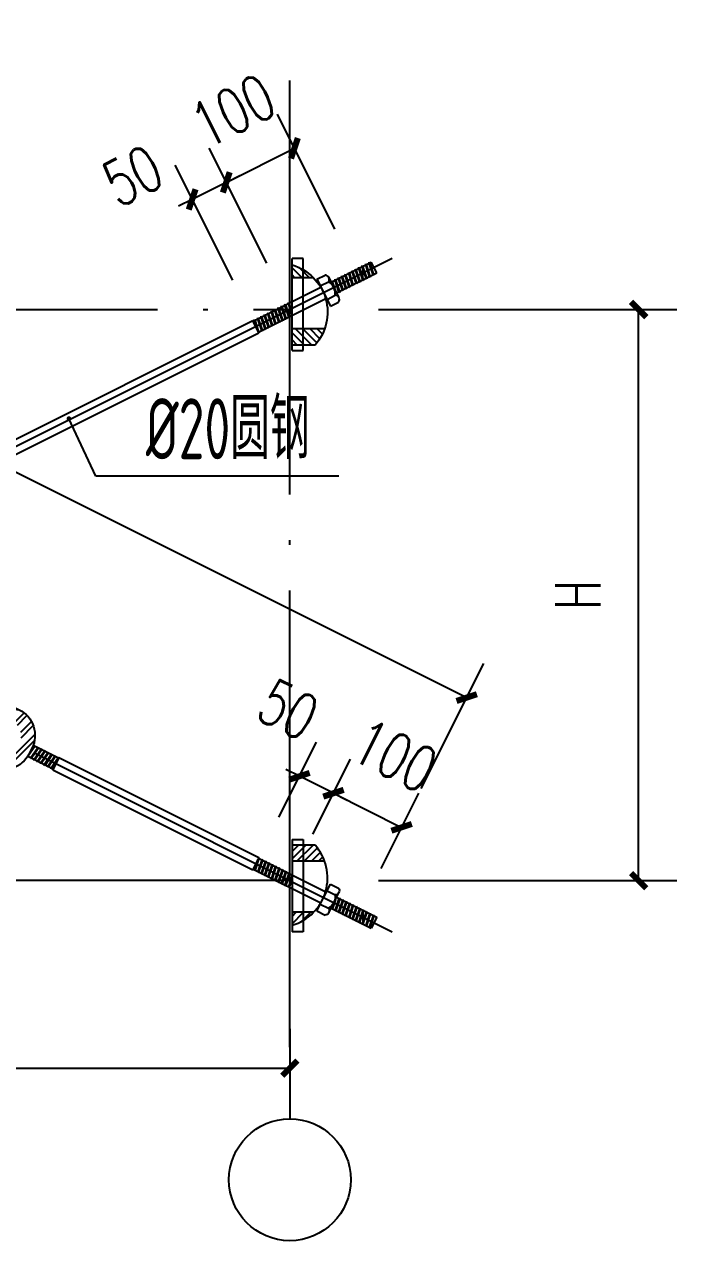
# Model space of a CAD drawing. Extents: x 2025205 to 2402328, y -557483 to 329036.
# Drawn here: x 2154433 to 2160858, y -347144 to -335163 of the extents above; entities that cross this region are included whole.
import ezdxf
from ezdxf.enums import TextEntityAlignment as Align

# ---------------------------------------------------------------- set-up
doc = ezdxf.new("R2010")
doc.units = 0
doc.header["$LTSCALE"] = 1500
doc.header["$MEASUREMENT"] = 0
for name, pattern in [('CENTER2', [1.125, 0.75, -0.125, 0.125, -0.125]), ('CONTINUOUS1', [0]), ('DASHED', [19.05, 12.7, -6.35]), ('DOTE', [2.42, 2, -0.2, 0.02, -0.2])]:
    doc.linetypes.add(name, pattern=pattern)
for name, color, linetype in [('003_THICK', 7, 'CONTINUOUS1'), ('DOTE', 252, 'DOTE'), ('LAYER4', 4, 'Continuous'), ('PUB_DIM', 3, 'Continuous'), ('THIN', 7, 'Continuous'), ('刚架', 2, 'Continuous'), ('填充', 8, 'Continuous'), ('支撑', 130, 'Continuous'), ('板', 4, 'Continuous'), ('标注', 7, 'Continuous'), ('轴线', 253, 'Continuous')]:
    doc.layers.add(name, color=color, linetype=linetype)
doc.layers.add('Z-详图标注', color=3, linetype='Continuous', lineweight=18)
doc.styles.add('_TCH_DIM_T3', font='SIMPLEX.shx', dxfattribs={"width": 0.705882, "bigfont": 'GBCBIG.shx'})
doc.styles.add('TSSD_Label', font='Tssdeng.shx', dxfattribs={"width": 0.7, "bigfont": 'hztxt.shx'})
doc.dimstyles.new('_TCH_ARCH&&150', dxfattribs={"dimtxt": 446.25, "dimasz": 150, "dimexe": 375, "dimexo": 450, "dimgap": 189.375, "dimtad": 1, "dimdec": 0, "dimzin": 0, "dimdsep": 46, "dimtxsty": '_TCH_DIM_T3', "dimblk": 'ARCHTICK', "dimcen": 0.09, "dimclrt": 7, "dimazin": 2, "dimtfac": 1, "dimtdec": 0, "dimtmove": 2, "dimatfit": 0, "dimfxl": 1, "dimtolj": 1, "dimtzin": 0, "dimarcsym": 0})

# ---------------------------------------------------------------- blocks, each defined once
blk = doc.blocks.new('_ArchTick')
at = {"color": 0, "linetype": 'ByBlock', "const_width": 0.4}
blk.add_lwpolyline([(-0.5, -0.5), (0.5, 0.5)], dxfattribs=at)
blk = doc.blocks.new('*D51')
at = {"layer": 'Defpoints', "color": 0, "transparency": 16777216}
for p in [(2158149, -343073), (2157075, -343544), (2157746, -343879)]:
    blk.add_point(p, dxfattribs=at)
at = {"layer": 'PUB_DIM', "color": 0, "lineweight": -2, "transparency": 16777216}
for p, q in [((2157276, -343141), (2157646, -342402)), ((2157478, -342737), (2158149, -343073)), ((2157947, -343477), (2158317, -342737))]:
    blk.add_line(p, q, dxfattribs=at)
at = {"layer": 'PUB_DIM', "color": 0, "lineweight": -2, "transparency": 16777216, "xscale": 150, "yscale": 150, "zscale": 150}
for p, rotation in [((2157478, -342737), 153.4349488229857), ((2158149, -343073), 333.4349488229856)]:
    blk.add_blockref('_ArchTick', p, dxfattribs=dict(at, rotation=rotation))
at = {"layer": 'PUB_DIM', "color": 7, "transparency": 16777216, "insert": (2158082, -342368), "char_height": 446.2, "attachment_point": 5, "rotation": 333.4349, "style": '_TCH_DIM_T3'}
blk.add_mtext('\\A1;100', dxfattribs=at)
blk = doc.blocks.new('*X14')
at = {"layer": '填充', "linetype": 'Continuous'}
for p, q in [((15640600.8, -855722.4), (15640673.6, -855649.5)), ((15640617.5, -855628.6), (15640625.4, -855620.6)), ((15640624.1, -855741.2), (15640695.3, -855670.1)), ((15640650.5, -855792), (15640728.2, -855714.3)), ((15640651.4, -855833.3), (15640741.3, -855743.4)), ((15640495.4, -856066.4), (15640753.3, -855808.5)), ((15640536.3, -856067.7), (15640749.9, -855854.1)), ((15640406.5, -856036), (15640482.7, -855959.8)), ((15640424.9, -855940.4), (15640430.5, -855934.9)), ((15640435.2, -856049.5), (15640517.3, -855967.4))]:
    blk.add_line(p, q, dxfattribs=at)
blk = doc.blocks.new('*D52')
at = {"layer": 'Defpoints', "color": 0, "transparency": 16777216}
for p in [(2157143, -342570), (2156740, -343376), (2157075, -343544)]:
    blk.add_point(p, dxfattribs=at)
at = {"layer": 'PUB_DIM', "color": 0, "lineweight": -2, "transparency": 16777216}
for p, q in [((2156941, -342974), (2157311, -342234)), ((2157276, -343141), (2157646, -342402)), ((2157143, -342570), (2157009, -342503)), ((2157478, -342737), (2157143, -342570)), ((2157478, -342737), (2157612, -342804))]:
    blk.add_line(p, q, dxfattribs=at)
at = {"layer": 'PUB_DIM', "color": 0, "lineweight": -2, "transparency": 16777216, "xscale": 150, "yscale": 150, "zscale": 150}
for p, rotation in [((2157143, -342570), 333.434948822922), ((2157478, -342737), 153.434948822922)]:
    blk.add_blockref('_ArchTick', p, dxfattribs=dict(at, rotation=rotation))
at = {"layer": 'PUB_DIM', "color": 7, "transparency": 16777216, "insert": (2157032, -341913), "char_height": 446.2, "attachment_point": 5, "rotation": 333.4349, "style": '_TCH_DIM_T3'}
blk.add_mtext('\\A1;50', dxfattribs=at)
blk = doc.blocks.new('*D55')
at = {"layer": 'Defpoints', "color": 0, "transparency": 16777216}
for p in [(2157093, -336384), (2157692, -337583), (2157021, -337919)]:
    blk.add_point(p, dxfattribs=at)
at = {"layer": 'PUB_DIM', "color": 0, "lineweight": -2, "transparency": 16777216}
for p, q in [((2157491, -337181), (2156925, -336049)), ((2156820, -337516), (2156254, -336384)), ((2156422, -336720), (2157093, -336384))]:
    blk.add_line(p, q, dxfattribs=at)
at = {"layer": 'PUB_DIM', "color": 0, "lineweight": -2, "transparency": 16777216, "xscale": 150, "yscale": 150, "zscale": 150}
for p, rotation in [((2157093, -336384), 26.5650511769189), ((2156422, -336720), 206.5650511769189)]:
    blk.add_blockref('_ArchTick', p, dxfattribs=dict(at, rotation=rotation))
at = {"layer": 'PUB_DIM', "color": 7, "transparency": 16777216, "insert": (2156489, -336015), "char_height": 446.2, "attachment_point": 5, "rotation": 26.5651, "style": '_TCH_DIM_T3'}
blk.add_mtext('\\A1;100', dxfattribs=at)
blk = doc.blocks.new('*D56')
at = {"layer": 'Defpoints', "color": 0, "transparency": 16777216}
for p in [(2156086, -336888), (2157021, -337919), (2156686, -338087)]:
    blk.add_point(p, dxfattribs=at)
at = {"layer": 'PUB_DIM', "color": 0, "lineweight": -2, "transparency": 16777216}
for p, q in [((2156820, -337516), (2156254, -336384)), ((2156485, -337684), (2155919, -336552)), ((2156422, -336720), (2156556, -336653)), ((2156422, -336720), (2156086, -336888)), ((2156086, -336888), (2155952, -336955))]:
    blk.add_line(p, q, dxfattribs=at)
at = {"layer": 'PUB_DIM', "color": 0, "lineweight": -2, "transparency": 16777216, "xscale": 150, "yscale": 150, "zscale": 150}
for p, rotation in [((2156422, -336720), 206.565051177078), ((2156086, -336888), 26.56505117707799)]:
    blk.add_blockref('_ArchTick', p, dxfattribs=dict(at, rotation=rotation))
at = {"layer": 'PUB_DIM', "color": 7, "transparency": 16777216, "insert": (2155501, -336655), "char_height": 446.2, "attachment_point": 5, "rotation": 26.5651, "style": '_TCH_DIM_T3'}
blk.add_mtext('\\A1;50', dxfattribs=at)
blk = doc.blocks.new('*D96')
at = {"layer": 'Defpoints', "color": 0, "transparency": 16777216}
for p in [(2145549, -336797), (2158790, -341795), (2158141, -343092)]:
    blk.add_point(p, dxfattribs=at)
at = {"layer": 'PUB_DIM', "color": 0, "lineweight": -2, "transparency": 16777216}
for p, q in [((2145751, -336394), (2146366, -335163)), ((2146198, -335499), (2158790, -341795)), ((2158342, -342690), (2158958, -341459))]:
    blk.add_line(p, q, dxfattribs=at)
at = {"layer": 'PUB_DIM', "color": 0, "lineweight": -2, "transparency": 16777216, "xscale": 150, "yscale": 150, "zscale": 150}
for p, rotation in [((2146198, -335499), 153.4349488229576), ((2158790, -341795), 333.4349488229577)]:
    blk.add_blockref('_ArchTick', p, dxfattribs=dict(at, rotation=rotation))
at = {"layer": 'PUB_DIM', "color": 7, "transparency": 16777216, "insert": (2152762, -338110), "char_height": 446.2, "attachment_point": 5, "rotation": 333.4349, "style": '_TCH_DIM_T3'}
blk.add_mtext('\\A1;L', dxfattribs=at)
blk = doc.blocks.new('*D97')
at = {"layer": 'Defpoints', "color": 0, "transparency": 16777216}
for p in [(2145798, -344606), (2157048, -344606), (2157048, -345445)]:
    blk.add_point(p, dxfattribs=at)
at = {"layer": 'PUB_DIM', "color": 0, "lineweight": -2, "transparency": 16777216}
for p, q in [((2145798, -345056), (2145798, -345820)), ((2157048, -345056), (2157048, -345820)), ((2145798, -345445), (2157048, -345445))]:
    blk.add_line(p, q, dxfattribs=at)
at = {"layer": 'PUB_DIM', "color": 0, "lineweight": -2, "transparency": 16777216, "xscale": 150, "yscale": 150, "zscale": 150, "rotation": 180}
blk.add_blockref('_ArchTick', (2145798, -345445), dxfattribs=at)
at = {"layer": 'PUB_DIM', "color": 0, "lineweight": -2, "transparency": 16777216, "xscale": 150, "yscale": 150, "zscale": 150}
blk.add_blockref('_ArchTick', (2157048, -345445), dxfattribs=at)
at = {"layer": 'PUB_DIM', "color": 7, "transparency": 16777216, "insert": (2151423, -344845), "char_height": 446.2, "attachment_point": 5, "style": '_TCH_DIM_T3'}
blk.add_mtext('\\A1;B', dxfattribs=at)
blk = doc.blocks.new('*D98')
at = {"layer": 'Defpoints', "color": 0, "transparency": 16777216}
for p in [(2157470, -337973), (2160483, -337973), (2157470, -343598)]:
    blk.add_point(p, dxfattribs=at)
at = {"layer": 'PUB_DIM', "color": 0, "lineweight": -2, "transparency": 16777216}
for p, q in [((2157920, -337973), (2160858, -337973)), ((2160483, -343598), (2160483, -337973)), ((2157920, -343598), (2160858, -343598))]:
    blk.add_line(p, q, dxfattribs=at)
at = {"layer": 'PUB_DIM', "color": 0, "lineweight": -2, "transparency": 16777216, "xscale": 150, "yscale": 150, "zscale": 150}
for p, rotation in [((2160483, -337973), 90), ((2160483, -343598), 270)]:
    blk.add_blockref('_ArchTick', p, dxfattribs=dict(at, rotation=rotation))
at = {"layer": 'PUB_DIM', "color": 7, "transparency": 16777216, "insert": (2159883, -340785), "char_height": 446.2, "attachment_point": 5, "rotation": 90, "style": '_TCH_DIM_T3'}
blk.add_mtext('\\A1;H', dxfattribs=at)
blk = doc.blocks.new('A$C3B5F1999')
at = {"layer": '板', "lineweight": -3}
h = blk.add_hatch(dxfattribs=at)
h.set_pattern_fill('ANSI31', color=256, scale=11.25, style=0)
h.set_pattern_definition([(225, (1544786.093, 1161578.04), (25.25697034, -25.25697034), [])])
h.paths.add_polyline_path([(227.3, 494.1, 0.095394), (160.5, 606.6), (0, 606.6), (0, 494.1)])
h.paths.add_polyline_path([(0, 135.7), (0, 44.9, 0.128822), (150.1, 135.7)])
for p, q in [((0, 645.3), (76.8, 645.3)), ((0, 645.3), (0, 0)), ((160.5, 606.6), (0, 606.6)), ((160.5, 606.6), (0, 606.6)), ((76.8, 645.3), (76.8, 0)), ((227.3, 494.1), (0, 494.1)), ((150.1, 135.7), (0, 135.7)), ((76.8, 0), (0, 0))]:
    blk.add_line(p, q, dxfattribs=at)
blk.add_arc((-98.2, 376.8), 346.1, 286.4909, 41.61835, dxfattribs=at)

msp = doc.modelspace()

# ---------------------------------------------------------------- linework, layer by layer
at = {"layer": '003_THICK'}
for points in [[(2157314.8, -337673.4), (2157447.5, -337938.6)], [(2157314.8, -343896.6), (2157447.5, -343631.4)]]:
    msp.add_lwpolyline(points, dxfattribs=at)
at = {"layer": 'DOTE', "ltscale": 1.5}
for p, q in [((2157048.2, -345239.1), (2157048.2, -335717.4)), ((2144792.9, -337469.4), (2158055.3, -344100.6)), ((2158055.3, -337469.4), (2144792.9, -344100.6)), ((2145799.1, -337972.5), (2157049.1, -337972.5)), ((2157049.1, -343597.5), (2145799.1, -343597.5))]:
    msp.add_line(p, q, dxfattribs=at)
at = {"layer": 'LAYER4'}
msp.add_lwpolyline([(2152912.5, -341179.7), (2154382.9, -341914.9, -0.4142136), (2154508.7, -342292.3), (2154480.3, -342349.1, -0.4142136), (2154103, -342474.9), (2152632.5, -341739.6, -0.4142136), (2152506.7, -341362.3), (2152535.1, -341305.5, -0.4142136)], format="xyb", close=True, dxfattribs=at)
at = {"layer": 'PUB_DIM'}
msp.add_circle((2157048.2, -346544.2), 600, dxfattribs=at)
at = {"layer": '刚架', "color": 5, "linetype": 'DASHED'}
for p, q in [((2157768.2, -337679.6), (2157768.2, -337545.4)), ((2157768.2, -343890.5), (2157768.2, -344024.6))]:
    msp.add_line(p, q, dxfattribs=at)
at = {"layer": '支撑', "linetype": 'Continuous'}
for p, q in [((2157454.9, -337702), (2157849.7, -337504.6)), ((2157508.6, -337809.4), (2157903.4, -337612)), ((2157903.4, -337612), (2157849.7, -337504.6)), ((2156685.9, -338086.5), (2157354.3, -337752.4)), ((2156739.6, -338193.9), (2157408, -337859.7)), ((2151423.2, -340709.5), (2156682.6, -338079.8)), ((2156743, -338200.6), (2156682.6, -338079.8)), ((2151574.1, -340785), (2156743, -338200.6)), ((2154770.2, -342391.4), (2154520.1, -342266.4)), ((2154716.5, -342498.8), (2154466.4, -342373.7)), ((2154773.5, -342384.7), (2154713.2, -342505.5)), ((2154773.5, -342384.7), (2156743, -343369.4)), ((2154713.2, -342505.5), (2156682.6, -343490.2)), ((2156743, -343369.4), (2156682.6, -343490.2)), ((2156685.9, -343483.5), (2157354.3, -343817.6)), ((2156739.6, -343376.1), (2157408, -343710.3)), ((2157508.6, -343760.6), (2157903.4, -343958)), ((2157454.9, -343868), (2157849.7, -344065.4)), ((2157903.4, -343958), (2157849.7, -344065.4))]:
    msp.add_line(p, q, dxfattribs=at)
for points in [[(2157314.8, -337673.4), (2157395.3, -337633.2)], [(2157348, -337739.7), (2157428.5, -337699.5)], [(2157432, -337656.2), (2157531.5, -337855.2)], [(2157414.3, -337872.3), (2157494.8, -337832.1)], [(2157447.5, -337938.6), (2157528, -337898.4)], [(2157414.3, -343697.7), (2157494.8, -343737.9)], [(2157432, -343913.8), (2157531.5, -343714.8)], [(2157447.5, -343631.4), (2157528, -343671.6)], [(2157348, -343830.3), (2157428.5, -343870.5)], [(2157314.8, -343896.6), (2157395.3, -343936.9)]]:
    msp.add_lwpolyline(points, dxfattribs=at)
for points in [[(2157428.5, -337699.5, 0.607359), (2157395.3, -337633.2, 0.607359)], [(2157494.8, -337832.1, 0.3036534), (2157428.5, -337699.4, 0.3036534)], [(2157527.9, -337898.4, 0.607359), (2157494.8, -337832.1, 0.607359)], [(2157527.9, -343671.6, -0.607359), (2157494.8, -343737.9, -0.607359)], [(2157494.8, -343737.9, -0.3036534), (2157428.5, -343870.6, -0.3036534)], [(2157428.5, -343870.5, -0.607359), (2157395.3, -343936.9, -0.607359)]]:
    msp.add_lwpolyline(points, format="xyb", dxfattribs=at)
at = {"layer": '标注', "linetype": 'Continuous'}
for p, q in [((2157627.4, -337615.8), (2157628.4, -337606.9)), ((2157666.2, -337730.6), (2157627.4, -337615.8)), ((2157672, -337736.1), (2157628.4, -337606.9)), ((2157628.4, -337606.9), (2157634.2, -337612.4)), ((2157672.9, -337727.2), (2157634.2, -337612.4)), ((2157660.9, -337599), (2157661.9, -337590.2)), ((2157699.7, -337713.8), (2157660.9, -337599)), ((2157705.5, -337719.3), (2157661.9, -337590.2)), ((2157661.9, -337590.2), (2157667.7, -337595.7)), ((2157706.5, -337710.4), (2157667.7, -337595.7)), ((2157694.5, -337582.3), (2157695.4, -337573.4)), ((2157733.2, -337697.1), (2157694.5, -337582.3)), ((2157739, -337702.5), (2157695.4, -337573.4)), ((2157695.4, -337573.4), (2157701.3, -337578.9)), ((2157740, -337693.7), (2157701.3, -337578.9)), ((2157728, -337565.5), (2157729, -337556.6)), ((2157766.8, -337680.3), (2157728, -337565.5)), ((2157772.6, -337685.8), (2157729, -337556.6)), ((2157729, -337556.6), (2157734.8, -337562.1)), ((2157773.6, -337676.9), (2157734.8, -337562.1)), ((2157761.6, -337548.7), (2157762.5, -337539.9)), ((2157800.3, -337663.5), (2157761.6, -337548.7)), ((2157806.1, -337669), (2157762.5, -337539.9)), ((2157762.5, -337539.9), (2157768.3, -337545.3)), ((2157807.1, -337660.1), (2157768.3, -337545.3)), ((2157795.1, -337532), (2157796.1, -337523.1)), ((2157833.9, -337646.7), (2157795.1, -337532)), ((2157839.7, -337652.2), (2157796.1, -337523.1)), ((2157796.1, -337523.1), (2157801.9, -337528.6)), ((2157840.6, -337643.4), (2157801.9, -337528.6)), ((2157828.6, -337515.2), (2157829.6, -337506.3)), ((2157867.4, -337630), (2157828.6, -337515.2)), ((2157873.2, -337635.5), (2157829.6, -337506.3)), ((2157829.6, -337506.3), (2157835.4, -337511.8)), ((2157874.2, -337626.6), (2157835.4, -337511.8)), ((2157459.7, -337699.7), (2157460.7, -337690.8)), ((2157472.1, -337736.3), (2157459.7, -337699.7)), ((2157484.3, -337760.7), (2157460.7, -337690.8)), ((2157460.7, -337690.8), (2157466.5, -337696.3)), ((2157496.5, -337785.1), (2157466.5, -337696.3)), ((2157493.2, -337682.9), (2157494.2, -337674)), ((2157532, -337797.7), (2157493.2, -337682.9)), ((2157537.8, -337803.2), (2157494.2, -337674)), ((2157494.2, -337674), (2157500, -337679.5)), ((2157538.8, -337794.3), (2157500, -337679.5)), ((2157526.8, -337666.1), (2157527.7, -337657.3)), ((2157565.5, -337780.9), (2157526.8, -337666.1)), ((2157571.3, -337786.4), (2157527.7, -337657.3)), ((2157527.7, -337657.3), (2157533.5, -337662.7)), ((2157572.3, -337777.5), (2157533.5, -337662.7)), ((2157560.3, -337649.4), (2157561.3, -337640.5)), ((2157599.1, -337764.1), (2157560.3, -337649.4)), ((2157604.9, -337769.6), (2157561.3, -337640.5)), ((2157561.3, -337640.5), (2157567.1, -337646)), ((2157605.8, -337760.8), (2157567.1, -337646)), ((2157593.9, -337632.6), (2157594.8, -337623.7)), ((2157632.6, -337747.4), (2157593.9, -337632.6)), ((2157638.4, -337752.9), (2157594.8, -337623.7)), ((2157594.8, -337623.7), (2157600.6, -337629.2)), ((2157639.4, -337744), (2157600.6, -337629.2)), ((2157666.2, -337730.6), (2157672, -337736.1)), ((2157672.9, -337727.2), (2157672, -337736.1)), ((2157699.7, -337713.8), (2157705.5, -337719.3)), ((2157706.5, -337710.4), (2157705.5, -337719.3)), ((2157733.2, -337697.1), (2157739, -337702.5)), ((2157740, -337693.7), (2157739, -337702.5)), ((2157766.8, -337680.3), (2157772.6, -337685.8)), ((2157773.6, -337676.9), (2157772.6, -337685.8)), ((2157800.3, -337663.5), (2157806.1, -337669)), ((2157807.1, -337660.1), (2157806.1, -337669)), ((2157833.9, -337646.7), (2157839.7, -337652.2)), ((2157840.6, -337643.4), (2157839.7, -337652.2)), ((2157867.4, -337630), (2157873.2, -337635.5)), ((2157874.2, -337626.6), (2157873.2, -337635.5)), ((2157532, -337797.7), (2157537.8, -337803.2)), ((2157538.8, -337794.3), (2157537.8, -337803.2)), ((2157565.5, -337780.9), (2157571.3, -337786.4)), ((2157572.3, -337777.5), (2157571.3, -337786.4)), ((2157599.1, -337764.1), (2157604.9, -337769.6)), ((2157605.8, -337760.8), (2157604.9, -337769.6)), ((2157632.6, -337747.4), (2157638.4, -337752.9)), ((2157639.4, -337744), (2157638.4, -337752.9)), ((2156899.6, -337979.7), (2156900.6, -337970.8)), ((2156938.4, -338094.5), (2156899.6, -337979.7)), ((2156944.2, -338100), (2156900.6, -337970.8)), ((2156900.6, -337970.8), (2156906.4, -337976.3)), ((2156945.2, -338091.1), (2156906.4, -337976.3)), ((2156933.2, -337962.9), (2156934.1, -337954.1)), ((2156971.9, -338077.7), (2156933.2, -337962.9)), ((2156977.8, -338083.2), (2156934.1, -337954.1)), ((2156934.1, -337954.1), (2156940, -337959.5)), ((2156978.7, -338074.3), (2156940, -337959.5)), ((2156966.7, -337946.2), (2156967.7, -337937.3)), ((2157005.5, -338060.9), (2156966.7, -337946.2)), ((2157011.3, -338066.4), (2156967.7, -337937.3)), ((2156967.7, -337937.3), (2156973.5, -337942.8)), ((2157012.3, -338057.6), (2156973.5, -337942.8)), ((2157000.3, -337929.4), (2157001.2, -337920.5)), ((2157039, -338044.2), (2157000.3, -337929.4)), ((2157044.8, -338049.6), (2157001.2, -337920.5)), ((2157001.2, -337920.5), (2157007, -337926)), ((2157045.8, -338040.8), (2157007, -337926)), ((2157033.8, -337912.6), (2157034.8, -337903.7)), ((2157070.7, -338021.8), (2157033.8, -337912.6)), ((2157070.7, -338010.1), (2157034.8, -337903.7)), ((2157034.8, -337903.7), (2157040.6, -337909.2)), ((2157070.7, -337998.4), (2157040.6, -337909.2)), ((2156682.6, -338079.8), (2156689.3, -338084.9)), ((2156698.4, -338080.3), (2156699.4, -338071.4)), ((2156730.8, -338176.2), (2156698.4, -338080.3)), ((2156699.4, -338071.4), (2156705.2, -338076.9)), ((2156743, -338200.6), (2156699.4, -338071.4)), ((2156743.9, -338191.7), (2156705.2, -338076.9)), ((2156731.9, -338063.5), (2156732.9, -338054.7)), ((2156770.7, -338178.3), (2156731.9, -338063.5)), ((2156732.9, -338054.7), (2156738.7, -338060.2)), ((2156776.5, -338183.8), (2156732.9, -338054.7)), ((2156777.5, -338174.9), (2156738.7, -338060.2)), ((2156765.5, -338046.8), (2156766.4, -338037.9)), ((2156804.2, -338161.6), (2156765.5, -338046.8)), ((2156766.4, -338037.9), (2156772.3, -338043.4)), ((2156810, -338167), (2156766.4, -338037.9)), ((2156811, -338158.2), (2156772.3, -338043.4)), ((2156799, -338030), (2156800, -338021.1)), ((2156837.8, -338144.8), (2156799, -338030)), ((2156843.6, -338150.3), (2156800, -338021.1)), ((2156800, -338021.1), (2156805.8, -338026.6)), ((2156844.6, -338141.4), (2156805.8, -338026.6)), ((2156832.6, -338013.2), (2156833.5, -338004.4)), ((2156871.3, -338128), (2156832.6, -338013.2)), ((2156877.1, -338133.5), (2156833.5, -338004.4)), ((2156833.5, -338004.4), (2156839.3, -338009.8)), ((2156878.1, -338124.6), (2156839.3, -338009.8)), ((2156866.1, -337996.5), (2156867.1, -337987.6)), ((2156904.9, -338111.2), (2156866.1, -337996.5)), ((2156910.7, -338116.7), (2156867.1, -337987.6)), ((2156867.1, -337987.6), (2156872.9, -337993.1)), ((2156911.6, -338107.9), (2156872.9, -337993.1)), ((2156938.4, -338094.5), (2156944.2, -338100)), ((2156945.2, -338091.1), (2156944.2, -338100)), ((2156971.9, -338077.7), (2156977.8, -338083.2)), ((2156978.7, -338074.3), (2156977.8, -338083.2)), ((2157005.5, -338060.9), (2157011.3, -338066.4)), ((2157012.3, -338057.6), (2157011.3, -338066.4)), ((2157039, -338044.2), (2157044.8, -338049.6)), ((2157045.8, -338040.8), (2157044.8, -338049.6)), ((2156743.9, -338191.7), (2156743, -338200.6)), ((2156770.7, -338178.3), (2156776.5, -338183.8)), ((2156777.5, -338174.9), (2156776.5, -338183.8)), ((2156804.2, -338161.6), (2156810, -338167)), ((2156811, -338158.2), (2156810, -338167)), ((2156837.8, -338144.8), (2156843.6, -338150.3)), ((2156844.6, -338141.4), (2156843.6, -338150.3)), ((2156871.3, -338128), (2156877.1, -338133.5)), ((2156878.1, -338124.6), (2156877.1, -338133.5)), ((2156904.9, -338111.2), (2156910.7, -338116.7)), ((2156911.6, -338107.9), (2156910.7, -338116.7)), ((2155138, -339614.4), (2154872.3, -339047.5)), ((2157529.7, -339614.4), (2155138, -339614.4)), ((2154537.9, -342275.3), (2154469.3, -342375.1)), ((2154538.8, -342267.3), (2154471.7, -342364.9)), ((2154531.1, -342271.9), (2154486.3, -342337.1)), ((2154572.3, -342284.1), (2154495.1, -342396.4)), ((2154564.6, -342288.6), (2154496, -342388.5)), ((2154571.4, -342292), (2154502.8, -342391.9)), ((2154531.1, -342271.9), (2154538.8, -342267.3)), ((2154537.9, -342275.3), (2154538.8, -342267.3)), ((2154564.6, -342288.6), (2154572.3, -342284.1)), ((2154571.4, -342292), (2154572.3, -342284.1)), ((2154469.3, -342375.1), (2154463.1, -342378.8)), ((2154495.1, -342396.4), (2154496, -342388.5)), ((2154502.8, -342391.9), (2154495.1, -342396.4)), ((2154605.8, -342300.9), (2154528.7, -342413.2)), ((2154528.7, -342413.2), (2154529.6, -342405.3)), ((2154536.4, -342408.7), (2154528.7, -342413.2)), ((2154598.2, -342305.4), (2154529.6, -342405.3)), ((2154604.9, -342308.8), (2154536.4, -342408.7)), ((2154639.4, -342317.6), (2154562.2, -342430)), ((2154631.7, -342322.2), (2154563.1, -342422.1)), ((2154638.5, -342325.6), (2154569.9, -342425.4)), ((2154672.9, -342334.4), (2154595.8, -342446.8)), ((2154665.2, -342338.9), (2154596.7, -342438.8)), ((2154598.2, -342305.4), (2154605.8, -342300.9)), ((2154672, -342342.3), (2154603.4, -342442.2)), ((2154604.9, -342308.8), (2154605.8, -342300.9)), ((2154706.5, -342351.2), (2154629.3, -342463.5)), ((2154698.8, -342355.7), (2154630.2, -342455.6)), ((2154631.7, -342322.2), (2154639.4, -342317.6)), ((2154705.6, -342359.1), (2154637, -342459)), ((2154638.5, -342325.6), (2154639.4, -342317.6)), ((2154740, -342367.9), (2154662.9, -342480.3)), ((2154732.3, -342372.5), (2154663.8, -342472.4)), ((2154665.2, -342338.9), (2154672.9, -342334.4)), ((2154739.1, -342375.9), (2154670.5, -342475.8)), ((2154672, -342342.3), (2154672.9, -342334.4)), ((2154773.5, -342384.7), (2154696.4, -342497.1)), ((2154765.9, -342389.3), (2154697.3, -342489.1)), ((2154698.8, -342355.7), (2154706.5, -342351.2)), ((2154761.3, -342409.1), (2154704.1, -342492.5)), ((2154705.6, -342359.1), (2154706.5, -342351.2)), ((2154732.3, -342372.5), (2154740, -342367.9)), ((2154739.1, -342375.9), (2154740, -342367.9)), ((2154765.9, -342389.3), (2154773.5, -342384.7)), ((2154562.2, -342430), (2154563.1, -342422.1)), ((2154569.9, -342425.4), (2154562.2, -342430)), ((2154595.8, -342446.8), (2154596.7, -342438.8)), ((2154603.4, -342442.2), (2154595.8, -342446.8)), ((2154629.3, -342463.5), (2154630.2, -342455.6)), ((2154637, -342459), (2154629.3, -342463.5)), ((2154662.9, -342480.3), (2154663.8, -342472.4)), ((2154670.5, -342475.8), (2154662.9, -342480.3)), ((2154696.4, -342497.1), (2154697.3, -342489.1)), ((2154704.1, -342492.5), (2154696.4, -342497.1)), ((2154713.2, -342505.5), (2154713.2, -342497.1)), ((2156743, -343369.4), (2156699.4, -343498.6)), ((2156743.9, -343378.3), (2156743, -343369.4)), ((2156682.6, -343490.2), (2156689.3, -343485.1)), ((2156730.8, -343393.8), (2156698.4, -343489.7)), ((2156698.4, -343489.7), (2156699.4, -343498.6)), ((2156743.9, -343378.3), (2156705.2, -343493.1)), ((2156770.7, -343391.7), (2156731.9, -343506.5)), ((2156776.5, -343386.2), (2156732.9, -343515.3)), ((2156777.5, -343395.1), (2156738.7, -343509.8)), ((2156804.2, -343408.4), (2156765.5, -343523.2)), ((2156810, -343403), (2156766.4, -343532.1)), ((2156770.7, -343391.7), (2156776.5, -343386.2)), ((2156811, -343411.8), (2156772.3, -343526.6)), ((2156777.5, -343395.1), (2156776.5, -343386.2)), ((2156837.8, -343425.2), (2156799, -343540)), ((2156843.6, -343419.7), (2156800, -343548.9)), ((2156804.2, -343408.4), (2156810, -343403)), ((2156844.6, -343428.6), (2156805.8, -343543.4)), ((2156811, -343411.8), (2156810, -343403)), ((2156871.3, -343442), (2156832.6, -343556.8)), ((2156877.1, -343436.5), (2156833.5, -343565.6)), ((2156837.8, -343425.2), (2156843.6, -343419.7)), ((2156878.1, -343445.4), (2156839.3, -343560.2)), ((2156844.6, -343428.6), (2156843.6, -343419.7)), ((2156904.9, -343458.8), (2156866.1, -343573.5)), ((2156910.7, -343453.3), (2156867.1, -343582.4)), ((2156871.3, -343442), (2156877.1, -343436.5)), ((2156911.6, -343462.1), (2156872.9, -343576.9)), ((2156878.1, -343445.4), (2156877.1, -343436.5)), ((2156938.4, -343475.5), (2156899.6, -343590.3)), ((2156944.2, -343470), (2156900.6, -343599.2)), ((2156904.9, -343458.8), (2156910.7, -343453.3)), ((2156945.2, -343478.9), (2156906.4, -343593.7)), ((2156911.6, -343462.1), (2156910.7, -343453.3)), ((2156977.8, -343486.8), (2156934.1, -343616)), ((2156938.4, -343475.5), (2156944.2, -343470)), ((2156945.2, -343478.9), (2156944.2, -343470)), ((2156971.9, -343492.3), (2156977.8, -343486.8)), ((2156978.7, -343495.7), (2156977.8, -343486.8)), ((2156699.4, -343498.6), (2156705.2, -343493.1)), ((2156731.9, -343506.5), (2156732.9, -343515.3)), ((2156732.9, -343515.3), (2156738.7, -343509.8)), ((2156765.5, -343523.2), (2156766.4, -343532.1)), ((2156766.4, -343532.1), (2156772.3, -343526.6)), ((2156799, -343540), (2156800, -343548.9)), ((2156800, -343548.9), (2156805.8, -343543.4)), ((2156832.6, -343556.8), (2156833.5, -343565.6)), ((2156833.5, -343565.6), (2156839.3, -343560.2)), ((2156866.1, -343573.5), (2156867.1, -343582.4)), ((2156867.1, -343582.4), (2156872.9, -343576.9)), ((2156899.6, -343590.3), (2156900.6, -343599.2)), ((2156900.6, -343599.2), (2156906.4, -343593.7)), ((2156971.9, -343492.3), (2156933.2, -343607.1)), ((2156933.2, -343607.1), (2156934.1, -343616)), ((2156934.1, -343616), (2156940, -343610.5)), ((2156978.7, -343495.7), (2156940, -343610.5)), ((2157005.5, -343509.1), (2156966.7, -343623.9)), ((2157011.3, -343503.6), (2156967.7, -343632.7)), ((2157012.3, -343512.5), (2156973.5, -343627.2)), ((2157039, -343525.8), (2157000.3, -343640.6)), ((2157044.8, -343520.4), (2157001.2, -343649.5)), ((2157005.5, -343509.1), (2157011.3, -343503.6)), ((2157045.8, -343529.2), (2157007, -343644)), ((2157012.3, -343512.5), (2157011.3, -343503.6)), ((2157070.7, -343548.2), (2157033.8, -343657.4)), ((2157070.7, -343559.9), (2157034.8, -343666.3)), ((2157039, -343525.8), (2157044.8, -343520.4)), ((2157070.7, -343571.6), (2157040.6, -343660.8)), ((2157045.8, -343529.2), (2157044.8, -343520.4)), ((2156966.7, -343623.9), (2156967.7, -343632.7)), ((2156967.7, -343632.7), (2156973.5, -343627.2)), ((2157000.3, -343640.6), (2157001.2, -343649.5)), ((2157001.2, -343649.5), (2157007, -343644)), ((2157033.8, -343657.4), (2157034.8, -343666.3)), ((2157034.8, -343666.3), (2157040.6, -343660.8)), ((2157472.1, -343833.7), (2157459.7, -343870.3)), ((2157484.3, -343809.3), (2157460.7, -343879.2)), ((2157496.5, -343784.9), (2157466.5, -343873.7)), ((2157532, -343772.3), (2157493.2, -343887.1)), ((2157537.8, -343766.8), (2157494.2, -343896)), ((2157538.8, -343775.7), (2157500, -343890.5)), ((2157565.5, -343789.1), (2157526.8, -343903.9)), ((2157571.3, -343783.6), (2157527.7, -343912.7)), ((2157532, -343772.3), (2157537.8, -343766.8)), ((2157572.3, -343792.5), (2157533.5, -343907.3)), ((2157538.8, -343775.7), (2157537.8, -343766.8)), ((2157599.1, -343805.9), (2157560.3, -343920.6)), ((2157604.9, -343800.4), (2157561.3, -343929.5)), ((2157565.5, -343789.1), (2157571.3, -343783.6)), ((2157605.8, -343809.3), (2157567.1, -343924)), ((2157572.3, -343792.5), (2157571.3, -343783.6)), ((2157632.6, -343822.6), (2157593.9, -343937.4)), ((2157638.4, -343817.2), (2157594.8, -343946.3)), ((2157599.1, -343805.9), (2157604.9, -343800.4)), ((2157639.4, -343826), (2157600.6, -343940.8)), ((2157605.8, -343809.3), (2157604.9, -343800.4)), ((2157666.2, -343839.4), (2157627.4, -343954.2)), ((2157672, -343833.9), (2157628.4, -343963.1)), ((2157632.6, -343822.6), (2157638.4, -343817.2)), ((2157672.9, -343842.8), (2157634.2, -343957.6)), ((2157639.4, -343826), (2157638.4, -343817.2)), ((2157705.5, -343850.7), (2157661.9, -343979.8)), ((2157666.2, -343839.4), (2157672, -343833.9)), ((2157672.9, -343842.8), (2157672, -343833.9)), ((2157699.7, -343856.2), (2157705.5, -343850.7)), ((2157706.5, -343859.6), (2157705.5, -343850.7)), ((2157459.7, -343870.3), (2157460.7, -343879.2)), ((2157460.7, -343879.2), (2157466.5, -343873.7)), ((2157493.2, -343887.1), (2157494.2, -343896)), ((2157494.2, -343896), (2157500, -343890.5)), ((2157526.8, -343903.9), (2157527.7, -343912.7)), ((2157527.7, -343912.7), (2157533.5, -343907.3)), ((2157560.3, -343920.6), (2157561.3, -343929.5)), ((2157561.3, -343929.5), (2157567.1, -343924)), ((2157593.9, -343937.4), (2157594.8, -343946.3)), ((2157594.8, -343946.3), (2157600.6, -343940.8)), ((2157627.4, -343954.2), (2157628.4, -343963.1)), ((2157628.4, -343963.1), (2157634.2, -343957.6)), ((2157699.7, -343856.2), (2157660.9, -343971)), ((2157660.9, -343971), (2157661.9, -343979.8)), ((2157706.5, -343859.6), (2157667.7, -343974.3)), ((2157733.2, -343872.9), (2157694.5, -343987.7)), ((2157739, -343867.5), (2157695.4, -343996.6)), ((2157740, -343876.3), (2157701.3, -343991.1)), ((2157766.8, -343889.7), (2157728, -344004.5)), ((2157772.6, -343884.2), (2157729, -344013.4)), ((2157733.2, -343872.9), (2157739, -343867.5)), ((2157773.6, -343893.1), (2157734.8, -344007.9)), ((2157740, -343876.3), (2157739, -343867.5)), ((2157800.3, -343906.5), (2157761.6, -344021.3)), ((2157806.1, -343901), (2157762.5, -344030.1)), ((2157766.8, -343889.7), (2157772.6, -343884.2)), ((2157807.1, -343909.9), (2157768.3, -344024.7)), ((2157773.6, -343893.1), (2157772.6, -343884.2)), ((2157833.9, -343923.3), (2157795.1, -344038)), ((2157839.7, -343917.8), (2157796.1, -344046.9)), ((2157800.3, -343906.5), (2157806.1, -343901)), ((2157840.6, -343926.6), (2157801.9, -344041.4)), ((2157807.1, -343909.9), (2157806.1, -343901)), ((2157867.4, -343940), (2157828.6, -344054.8)), ((2157873.2, -343934.5), (2157829.6, -344063.7)), ((2157833.9, -343923.3), (2157839.7, -343917.8)), ((2157874.2, -343943.4), (2157835.4, -344058.2)), ((2157840.6, -343926.6), (2157839.7, -343917.8)), ((2157867.4, -343940), (2157873.2, -343934.5)), ((2157874.2, -343943.4), (2157873.2, -343934.5)), ((2157661.9, -343979.8), (2157667.7, -343974.3)), ((2157694.5, -343987.7), (2157695.4, -343996.6)), ((2157695.4, -343996.6), (2157701.3, -343991.1)), ((2157728, -344004.5), (2157729, -344013.4)), ((2157729, -344013.4), (2157734.8, -344007.9)), ((2157761.6, -344021.3), (2157762.5, -344030.1)), ((2157762.5, -344030.1), (2157768.3, -344024.7)), ((2157795.1, -344038), (2157796.1, -344046.9)), ((2157796.1, -344046.9), (2157801.9, -344041.4)), ((2157828.6, -344054.8), (2157829.6, -344063.7)), ((2157829.6, -344063.7), (2157835.4, -344058.2))]:
    msp.add_line(p, q, dxfattribs=at)
at = {"layer": '标注', "linetype": 'Continuous', "const_width": 23.4}
msp.add_lwpolyline([(2154860.6, -339047.5, 1), (2154884, -339047.5, 1)], format="xyb", close=True, dxfattribs=at)
at = {"layer": '轴线', "linetype": 'CENTER2'}
msp.add_line((2157048.2, -345388.2), (2157048.2, -345944.2), dxfattribs=at)

# ---------------------------------------------------------------- block references
at = {"layer": 'Z-详图标注', "xscale": -1.40625, "yscale": 1.40625, "zscale": 1.406249999951259, "rotation": 180}
msp.add_blockref('A$C3B5F1999', (2157070.7, -337469.4), dxfattribs=at)
at = {"layer": 'Z-详图标注', "xscale": 1.40625, "yscale": 1.40625, "zscale": 1.40625}
msp.add_blockref('A$C3B5F1999', (2157070.7, -344100.6), dxfattribs=at)
at = {"layer": '填充', "linetype": 'Continuous', "xscale": 1.333333333954215, "yscale": 1.333333333954215, "zscale": 1.333333333954215}
msp.add_blockref('*X14', (-18699800.9, 798920.8), dxfattribs=at)

# ---------------------------------------------------------------- texts
at = {"layer": 'THIN', "style": 'TSSD_Label', "width": 0.65}
msp.add_text('%%C20圆钢', height=600, dxfattribs=at).set_placement((2156436, -339147), align=Align.MIDDLE_CENTER)

# ---------------------------------------------------------------- dimensions: what is measured, and where the dimension line sits
at = {"layer": 'PUB_DIM'}
for base, p1, p2, angle, text, picture, middle, dimtype in [((2158789.9, -341794.5), (2145549.3, -336796.7), (2158140.9, -343092.5), 333.43495, 'L', '*D96', (2152762.4, -338110), 161), ((2157092.7, -336384.4), (2157021.4, -337918.8), (2157692.2, -337583.4), 26.56505, '100', '*D55', (2156488.9, -336015.5), 161), ((2156086.4, -336887.5), (2157021.4, -337918.8), (2156685.9, -338086.5), 206.56505, '50', '*D56', (2155501.5, -336654.5), 161), ((2160482.5, -337972.5), (2157469.8, -343597.5), (2157469.8, -337972.5), 90, 'H', '*D98', (2159882.5, -340785), 160), ((2157142.9, -342569.6), (2157075, -343543.8), (2156739.6, -343376.1), 153.43495, '50', '*D52', (2157032.1, -341913), 161), ((2158149.1, -343072.8), (2157075, -343543.8), (2157745.8, -343879.2), 333.43495, '100', '*D51', (2158082, -342368.4), 161)]:
    dim = msp.add_linear_dim(base=base, p1=p1, p2=p2, angle=angle, text=text, dimstyle='_TCH_ARCH&&150', dxfattribs=at)
    dim.commit()
    dim.dimension.update_dxf_attribs({"geometry": picture, "text_midpoint": middle, "dimtype": dimtype})
dim = msp.add_linear_dim(base=(2157048.2, -345444.9), p1=(2145798.2, -344606), p2=(2157048.2, -344606), text='B', dimstyle='_TCH_ARCH&&150', dxfattribs=at)
dim.commit()
dim.dimension.update_dxf_attribs({"geometry": '*D97', "text_midpoint": (2151423.2, -344844.9), "dimtype": 160})

doc.saveas('drawing.dxf')
